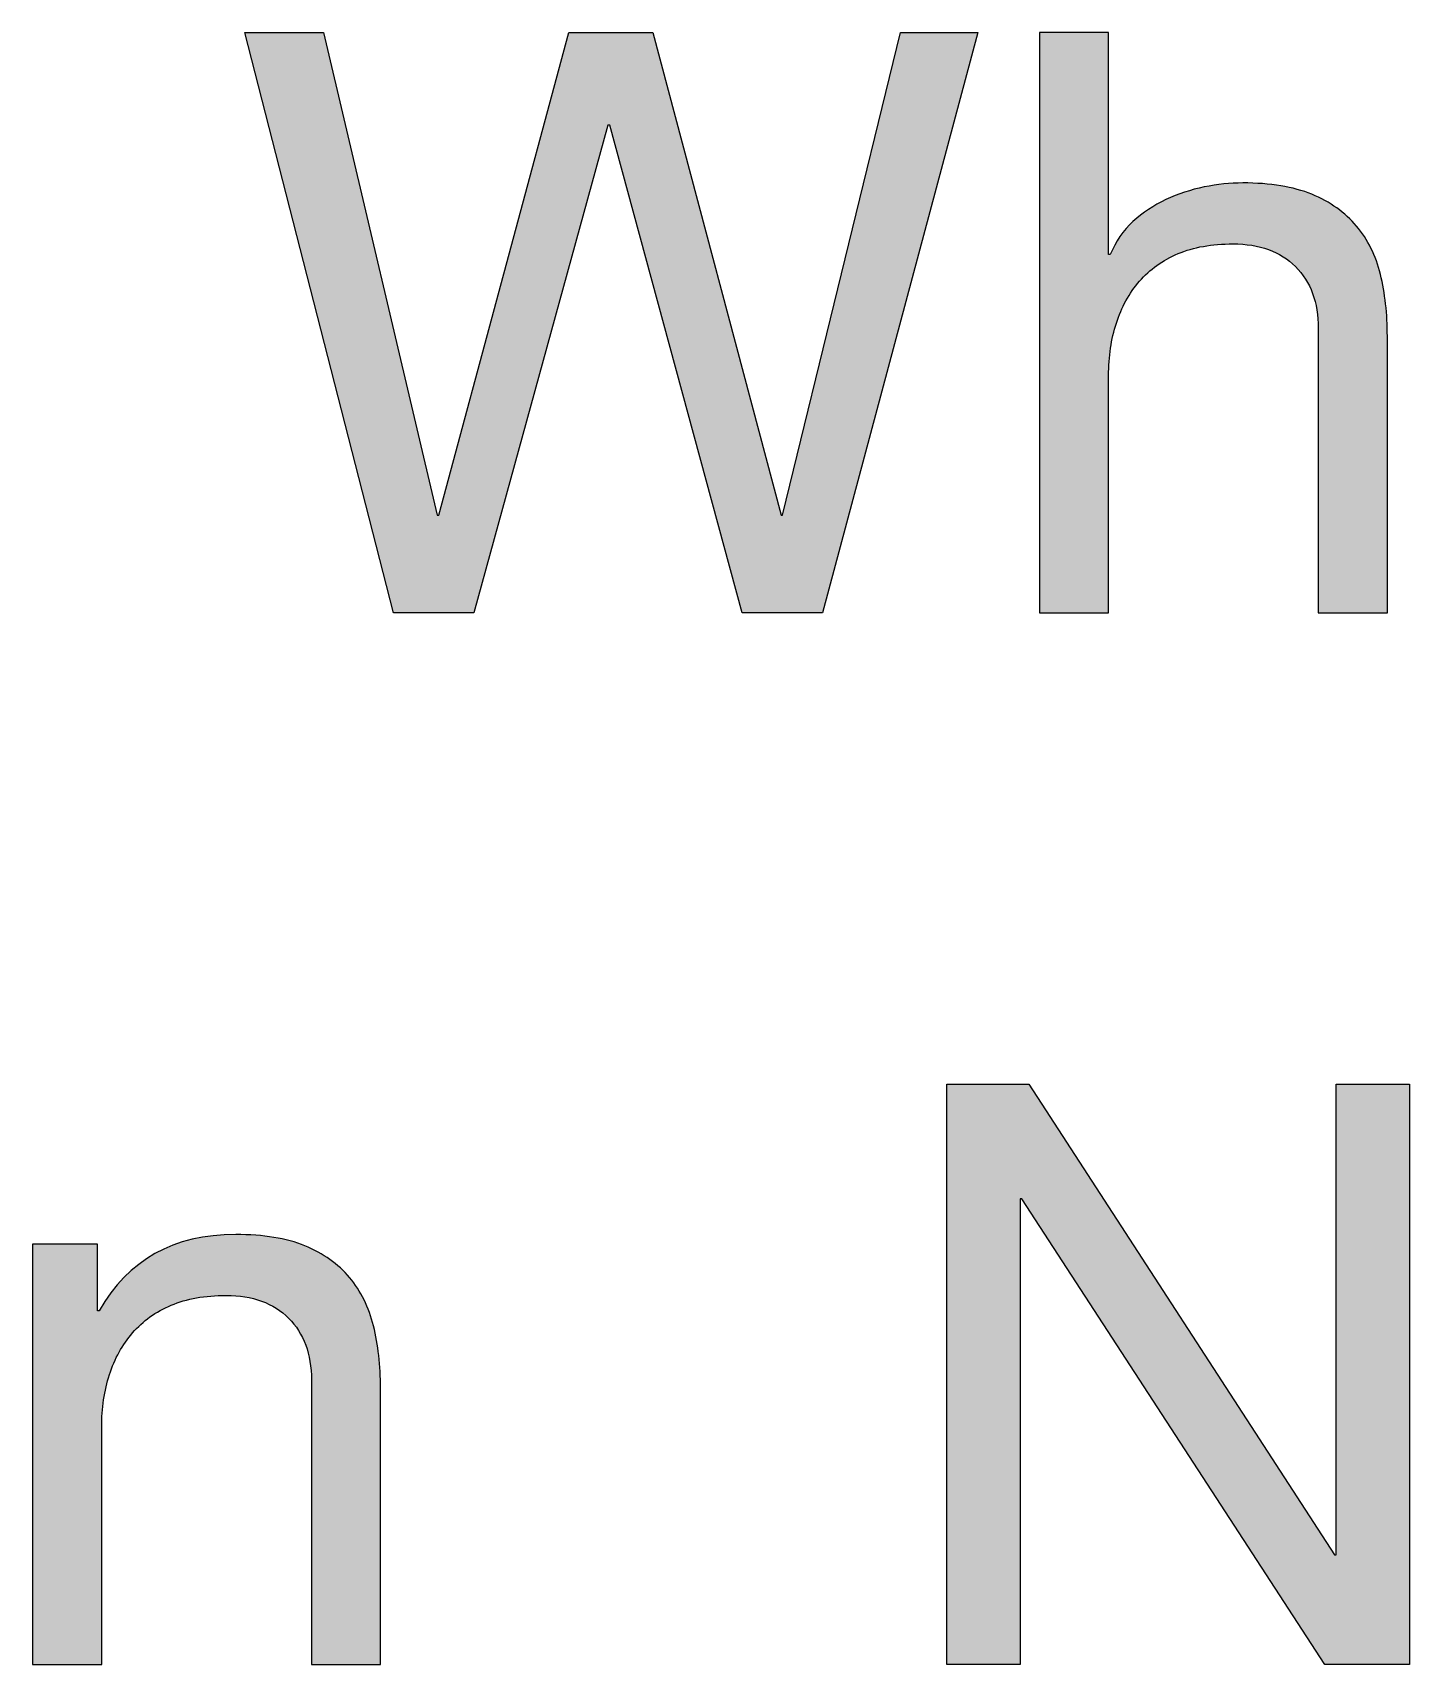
# Paper-space layout 'A2mask' of a CAD drawing. Extents: x 0 to 564, y 0 to 393.
# Drawn here: x 459.53 to 464.41, y 41.45 to 47.24 of the extents above; entities that cross this region are included whole.
import ezdxf
from ezdxf.enums import TextEntityAlignment as Align

# ---------------------------------------------------------------- set-up
doc = ezdxf.new("R2010")
doc.units = 0
doc.layers.get('0').update_dxf_attribs({"linetype": 'CONTINUOUS'})
doc.layers.get('Defpoints').update_dxf_attribs({"linetype": 'CONTINUOUS'})
doc.layers.add('JPP_Mask', color=7, linetype='CONTINUOUS')
doc.styles.add('JPP', font='arial.ttf')

# ---------------------------------------------------------------- blocks, each defined once
blk = doc.blocks.new('A2mask')
at = {"true_color": 0x004a91}
for points in [[(462.8831, 47.238), (462.6094, 47.238), (462.1909, 45.5249), (462.1853, 45.5249), (461.7297, 47.238), (461.4325, 47.238), (460.9712, 45.5249), (460.9653, 45.5249), (460.5617, 47.238), (460.2817, 47.238), (460.8095, 45.1788), (461.0952, 45.1788), (461.571, 46.9093), (461.577, 46.9093), (462.0468, 45.1788), (462.3324, 45.1788)], [(464.415, 43.5056), (464.1552, 43.5056), (464.1552, 41.8358), (464.1496, 41.8358), (463.065, 43.5056), (462.7738, 43.5056), (462.7738, 41.4465), (463.0336, 41.4465), (463.0336, 43.0989), (463.0392, 43.0989), (464.1151, 41.4465), (464.415, 41.4465)]]:
    blk.add_hatch(color=154, dxfattribs=at).paths.add_polyline_path(points)
h = blk.add_hatch(color=154, dxfattribs=at)
edge = h.paths.add_edge_path()
edge.add_spline(control_points=[(463.4574, 46.3554), (463.4938, 46.3978), (463.5395, 46.4305), (463.5942, 46.4535)], knot_values=[16, 16, 16, 16, 17, 17, 17, 17], degree=3, periodic=0)
edge.add_spline(control_points=[(463.5942, 46.4535), (463.6489, 46.4767), (463.7138, 46.4881), (463.7891, 46.4881)], knot_values=[15, 15, 15, 15, 16, 16, 16, 16], degree=3, periodic=0)
edge.add_spline(control_points=[(463.7891, 46.4881), (463.8832, 46.4881), (463.957, 46.4613), (464.0111, 46.4075)], knot_values=[14, 14, 14, 14, 15, 15, 15, 15], degree=3, periodic=0)
edge.add_spline(control_points=[(464.0111, 46.4075), (464.0647, 46.3536), (464.0919, 46.2805), (464.0919, 46.1883)], knot_values=[13, 13, 13, 13, 14, 14, 14, 14], degree=3, periodic=0)
edge.add_spline(control_points=[(464.0919, 46.1883), (464.0919, 46.1883), (464.0919, 45.1788), (464.0919, 45.1788), (464.0919, 45.1788), (464.1531, 45.1788), (464.2143, 45.1788)], knot_values=[11.5, 11.5, 11.5, 11.5, 12.5, 12.5, 12.5, 13, 13, 13, 13], degree=3, periodic=0)
edge.add_spline(control_points=[(464.2143, 45.1788), (464.2756, 45.1788), (464.3368, 45.1788), (464.3368, 45.1788), (464.3368, 45.1788), (464.3368, 45.424), (464.3368, 45.6691)], knot_values=[10.5, 10.5, 10.5, 10.5, 11, 11, 11, 11.5, 11.5, 11.5, 11.5], degree=3, periodic=0)
edge.add_spline(control_points=[(464.3368, 45.6691), (464.3368, 45.9143), (464.3368, 46.1594), (464.3368, 46.1594), (464.3368, 46.2401), (464.3288, 46.3137), (464.3123, 46.38)], knot_values=[9, 9, 9, 9, 9.5, 9.5, 9.5, 10.5, 10.5, 10.5, 10.5], degree=3, periodic=0)
edge.add_spline(control_points=[(464.3123, 46.38), (464.296, 46.4464), (464.2675, 46.5035), (464.2274, 46.5516)], knot_values=[8, 8, 8, 8, 9, 9, 9, 9], degree=3, periodic=0)
edge.add_spline(control_points=[(464.2274, 46.5516), (464.187, 46.5996), (464.134, 46.6371), (464.0687, 46.6641), (464.0034, 46.6911), (463.9216, 46.7045), (463.8235, 46.7045)], knot_values=[6, 6, 6, 6, 7, 7, 7, 8, 8, 8, 8], degree=3, periodic=0)
edge.add_spline(control_points=[(463.8235, 46.7045), (463.7794, 46.7045), (463.7337, 46.6997), (463.6867, 46.6901)], knot_values=[5, 5, 5, 5, 6, 6, 6, 6], degree=3, periodic=0)
edge.add_spline(control_points=[(463.6867, 46.6901), (463.6393, 46.6805), (463.5942, 46.6656), (463.5511, 46.6454)], knot_values=[4, 4, 4, 4, 5, 5, 5, 5], degree=3, periodic=0)
edge.add_spline(control_points=[(463.5511, 46.6454), (463.5077, 46.6252), (463.4686, 46.5991), (463.4342, 46.5675)], knot_values=[3, 3, 3, 3, 4, 4, 4, 4], degree=3, periodic=0)
edge.add_spline(control_points=[(463.4342, 46.5675), (463.3997, 46.5357), (463.3725, 46.4968), (463.3533, 46.4507)], knot_values=[2, 2, 2, 2, 3, 3, 3, 3], degree=3, periodic=0)
edge.add_spline(control_points=[(463.3477, 46.4507), (463.3477, 46.4507), (463.3477, 46.6475), (463.3477, 46.8443)], knot_values=[0.5, 0.5, 0.5, 0.5, 1, 1, 1, 1], degree=3, periodic=0)
edge.add_spline(control_points=[(463.3477, 46.8443), (463.3477, 47.0412), (463.3477, 47.238), (463.3477, 47.238), (463.3477, 47.238), (463.3324, 47.238), (463.3094, 47.238)], knot_values=[22.749965, 22.749965, 22.749965, 22.749965, 23.249965, 23.249965, 23.249965, 23.5, 23.5, 23.5, 23.5], degree=3, periodic=0)
edge.add_spline(control_points=[(463.3094, 47.238), (463.2864, 47.238), (463.2557, 47.238), (463.2251, 47.238)], knot_values=[22.49997, 22.49997, 22.49997, 22.49997, 22.749965, 22.749965, 22.749965, 22.749965], degree=3, periodic=0)
edge.add_spline(control_points=[(463.2251, 47.238), (463.2098, 47.238), (463.1944, 47.238), (463.1801, 47.238)], knot_values=[22.374972, 22.374972, 22.374972, 22.374972, 22.49997, 22.49997, 22.49997, 22.49997], degree=3, periodic=0)
edge.add_spline(control_points=[(463.1801, 47.238), (463.1657, 47.238), (463.1523, 47.238), (463.1408, 47.238)], knot_values=[22.249975, 22.249975, 22.249975, 22.249975, 22.374972, 22.374972, 22.374972, 22.374972], degree=3, periodic=0)
edge.add_spline(control_points=[(463.1408, 47.238), (463.1351, 47.238), (463.1298, 47.238), (463.1251, 47.238)], knot_values=[22.187476, 22.187476, 22.187476, 22.187476, 22.249975, 22.249975, 22.249975, 22.249975], degree=3, periodic=0)
edge.add_spline(control_points=[(463.1251, 47.238), (463.1204, 47.238), (463.1164, 47.238), (463.113, 47.238)], knot_values=[22.124977, 22.124977, 22.124977, 22.124977, 22.187476, 22.187476, 22.187476, 22.187476], degree=3, periodic=0)
edge.add_spline(control_points=[(463.1025, 47.238), (463.1025, 47.238), (463.1025, 47.238), (463.1025, 47.238), (463.1025, 47.238), (463.1025, 47.238), (463.1025, 47.238)], knot_values=[21.99998, 21.99998, 21.99998, 21.99998, 22.001425, 22.001425, 22.001425, 22.001445, 22.001445, 22.001445, 22.001445], degree=3, periodic=0)
edge.add_spline(control_points=[(463.1025, 47.238), (463.1025, 47.2379), (463.1025, 46.7232), (463.1025, 46.2084)], knot_values=[21.49999, 21.49999, 21.49999, 21.49999, 21.99998, 21.99998, 21.99998, 21.99998], degree=3, periodic=0)
edge.add_spline(control_points=[(463.1025, 46.2084), (463.1025, 45.6936), (463.1025, 45.1788), (463.1025, 45.1788), (463.1025, 45.1788), (463.1025, 45.1788), (463.1025, 45.1788)], knot_values=[20.999023, 20.999023, 20.999023, 20.999023, 21.499013, 21.499013, 21.499013, 21.49999, 21.49999, 21.49999, 21.49999], degree=3, periodic=0)
edge.add_spline(control_points=[(463.113, 45.1788), (463.1164, 45.1788), (463.1204, 45.1788), (463.1251, 45.1788)], knot_values=[20.812504, 20.812504, 20.812504, 20.812504, 20.875002, 20.875002, 20.875002, 20.875002], degree=3, periodic=0)
edge.add_spline(control_points=[(463.1251, 45.1788), (463.1298, 45.1788), (463.1351, 45.1788), (463.1408, 45.1788)], knot_values=[20.750005, 20.750005, 20.750005, 20.750005, 20.812504, 20.812504, 20.812504, 20.812504], degree=3, periodic=0)
edge.add_spline(control_points=[(463.1408, 45.1788), (463.1523, 45.1788), (463.1657, 45.1788), (463.1801, 45.1788)], knot_values=[20.625007, 20.625007, 20.625007, 20.625007, 20.750005, 20.750005, 20.750005, 20.750005], degree=3, periodic=0)
edge.add_spline(control_points=[(463.1801, 45.1788), (463.1944, 45.1788), (463.2098, 45.1788), (463.2251, 45.1788)], knot_values=[20.50001, 20.50001, 20.50001, 20.50001, 20.625008, 20.625008, 20.625008, 20.625008], degree=3, periodic=0)
edge.add_spline(control_points=[(463.2251, 45.1788), (463.2557, 45.1788), (463.2864, 45.1788), (463.3094, 45.1788)], knot_values=[20.250015, 20.250015, 20.250015, 20.250015, 20.50001, 20.50001, 20.50001, 20.50001], degree=3, periodic=0)
edge.add_spline(control_points=[(463.3094, 45.1788), (463.3324, 45.1788), (463.3477, 45.1788), (463.3477, 45.1788), (463.3477, 45.1788), (463.3477, 45.1788), (463.3477, 45.1788)], knot_values=[19.999532, 19.999532, 19.999532, 19.999532, 20.249547, 20.249547, 20.249547, 20.250015, 20.250015, 20.250015, 20.250015], degree=3, periodic=0)
edge.add_spline(control_points=[(463.3477, 45.1883), (463.3477, 45.1913), (463.3477, 45.1951), (463.3477, 45.1996)], knot_values=[19.906272, 19.906272, 19.906272, 19.906272, 19.937521, 19.937521, 19.937521, 19.937521], degree=3, periodic=0)
edge.add_spline(control_points=[(463.3477, 45.1996), (463.3477, 45.2041), (463.3477, 45.2092), (463.3477, 45.215)], knot_values=[19.875022, 19.875022, 19.875022, 19.875022, 19.906272, 19.906272, 19.906272, 19.906272], degree=3, periodic=0)
edge.add_spline(control_points=[(463.3477, 45.215), (463.3477, 45.2265), (463.3477, 45.2405), (463.3477, 45.2565)], knot_values=[19.812524, 19.812524, 19.812524, 19.812524, 19.875022, 19.875022, 19.875022, 19.875022], degree=3, periodic=0)
edge.add_spline(control_points=[(463.3477, 45.2565), (463.3477, 45.2725), (463.3477, 45.2906), (463.3477, 45.3104)], knot_values=[19.750025, 19.750025, 19.750025, 19.750025, 19.812524, 19.812524, 19.812524, 19.812524], degree=3, periodic=0)
edge.add_spline(control_points=[(463.3477, 45.3104), (463.3477, 45.3498), (463.3477, 45.3959), (463.3477, 45.4452)], knot_values=[19.625028, 19.625028, 19.625028, 19.625028, 19.750025, 19.750025, 19.750025, 19.750025], degree=3, periodic=0)
edge.add_spline(control_points=[(463.3477, 45.4452), (463.3477, 45.4946), (463.3477, 45.5472), (463.3477, 45.5998)], knot_values=[19.50003, 19.50003, 19.50003, 19.50003, 19.625028, 19.625028, 19.625028, 19.625028], degree=3, periodic=0)
edge.add_spline(control_points=[(463.3477, 45.5998), (463.3477, 45.7051), (463.3477, 45.8104), (463.3477, 45.8893)], knot_values=[19.250035, 19.250035, 19.250035, 19.250035, 19.50003, 19.50003, 19.50003, 19.50003], degree=3, periodic=0)
edge.add_spline(control_points=[(463.3477, 45.8893), (463.3477, 45.9683), (463.3477, 46.0209), (463.3477, 46.0209), (463.3477, 46.0882), (463.3566, 46.1503), (463.3752, 46.207)], knot_values=[18, 18, 18, 18, 18.250035, 18.250035, 18.250035, 19.250035, 19.250035, 19.250035, 19.250035], degree=3, periodic=0)
edge.add_spline(control_points=[(463.3752, 46.207), (463.3934, 46.2636), (463.4206, 46.3132), (463.4574, 46.3554)], knot_values=[17, 17, 17, 17, 18, 18, 18, 18], degree=3, periodic=0)
h = blk.add_hatch(color=154, dxfattribs=at)
edge = h.paths.add_edge_path()
edge.add_spline(control_points=[(460.739, 42.6476), (460.7227, 42.7139), (460.6942, 42.7712), (460.6541, 42.8193)], knot_values=[5, 5, 5, 5, 6, 6, 6, 6], degree=3, periodic=0)
edge.add_spline(control_points=[(460.6541, 42.8193), (460.6137, 42.8673), (460.5607, 42.9047), (460.4954, 42.9319)], knot_values=[4, 4, 4, 4, 5, 5, 5, 5], degree=3, periodic=0)
edge.add_spline(control_points=[(460.4954, 42.9319), (460.4301, 42.9588), (460.3483, 42.972), (460.2502, 42.972)], knot_values=[3, 3, 3, 3, 4, 4, 4, 4], degree=3, periodic=0)
edge.add_spline(control_points=[(460.2502, 42.972), (460.0292, 42.972), (459.8675, 42.8819), (459.7658, 42.701)], knot_values=[2, 2, 2, 2, 3, 3, 3, 3], degree=3, periodic=0)
edge.add_spline(control_points=[(459.7598, 42.701), (459.7598, 42.701), (459.7598, 42.7601), (459.7598, 42.8193)], knot_values=[0.5, 0.5, 0.5, 0.5, 1, 1, 1, 1], degree=3, periodic=0)
edge.add_spline(control_points=[(459.7598, 42.8193), (459.7598, 42.8784), (459.7598, 42.9375), (459.7598, 42.9375), (459.7598, 42.9375), (459.7454, 42.9375), (459.7238, 42.9375)], knot_values=[19.749965, 19.749965, 19.749965, 19.749965, 20.249965, 20.249965, 20.249965, 20.5, 20.5, 20.5, 20.5], degree=3, periodic=0)
edge.add_spline(control_points=[(459.7238, 42.9375), (459.7022, 42.9375), (459.6733, 42.9375), (459.6445, 42.9375)], knot_values=[19.49997, 19.49997, 19.49997, 19.49997, 19.749965, 19.749965, 19.749965, 19.749965], degree=3, periodic=0)
edge.add_spline(control_points=[(459.6445, 42.9375), (459.6301, 42.9375), (459.6157, 42.9375), (459.6022, 42.9375)], knot_values=[19.374972, 19.374972, 19.374972, 19.374972, 19.49997, 19.49997, 19.49997, 19.49997], degree=3, periodic=0)
edge.add_spline(control_points=[(459.6022, 42.9375), (459.5887, 42.9375), (459.576, 42.9375), (459.5652, 42.9375)], knot_values=[19.249975, 19.249975, 19.249975, 19.249975, 19.374972, 19.374972, 19.374972, 19.374972], degree=3, periodic=0)
edge.add_spline(control_points=[(459.5652, 42.9375), (459.5598, 42.9375), (459.5549, 42.9375), (459.5505, 42.9375)], knot_values=[19.187476, 19.187476, 19.187476, 19.187476, 19.249975, 19.249975, 19.249975, 19.249975], degree=3, periodic=0)
edge.add_spline(control_points=[(459.5505, 42.9375), (459.5461, 42.9375), (459.5423, 42.9375), (459.5391, 42.9375)], knot_values=[19.124977, 19.124977, 19.124977, 19.124977, 19.187476, 19.187476, 19.187476, 19.187476], degree=3, periodic=0)
edge.add_spline(control_points=[(459.5292, 42.9375), (459.5292, 42.9375), (459.5292, 42.9375), (459.5292, 42.9375), (459.5292, 42.9375), (459.5292, 42.9375), (459.5292, 42.9375)], knot_values=[18.99998, 18.99998, 18.99998, 18.99998, 19.001425, 19.001425, 19.001425, 19.001445, 19.001445, 19.001445, 19.001445], degree=3, periodic=0)
edge.add_spline(control_points=[(459.5292, 42.9375), (459.5292, 42.9375), (459.5292, 42.5647), (459.5292, 42.192)], knot_values=[18.49999, 18.49999, 18.49999, 18.49999, 18.99998, 18.99998, 18.99998, 18.99998], degree=3, periodic=0)
edge.add_spline(control_points=[(459.5292, 42.192), (459.5292, 41.8192), (459.5292, 41.4465), (459.5292, 41.4465), (459.5292, 41.4465), (459.5292, 41.4465), (459.5292, 41.4465)], knot_values=[17.999023, 17.999023, 17.999023, 17.999023, 18.499013, 18.499013, 18.499013, 18.49999, 18.49999, 18.49999, 18.49999], degree=3, periodic=0)
edge.add_spline(control_points=[(459.5353, 41.4465), (459.5366, 41.4465), (459.5381, 41.4465), (459.5397, 41.4465)], knot_values=[17.875002, 17.875002, 17.875002, 17.875002, 17.906252, 17.906252, 17.906252, 17.906252], degree=3, periodic=0)
edge.add_spline(control_points=[(459.5397, 41.4465), (459.5431, 41.4465), (459.5472, 41.4465), (459.5518, 41.4465)], knot_values=[17.812504, 17.812504, 17.812504, 17.812504, 17.875002, 17.875002, 17.875002, 17.875002], degree=3, periodic=0)
edge.add_spline(control_points=[(459.5518, 41.4465), (459.5565, 41.4465), (459.5618, 41.4465), (459.5675, 41.4465)], knot_values=[17.750005, 17.750005, 17.750005, 17.750005, 17.812504, 17.812504, 17.812504, 17.812504], degree=3, periodic=0)
edge.add_spline(control_points=[(459.5675, 41.4465), (459.579, 41.4465), (459.5924, 41.4465), (459.6068, 41.4465)], knot_values=[17.625007, 17.625007, 17.625007, 17.625007, 17.750005, 17.750005, 17.750005, 17.750005], degree=3, periodic=0)
edge.add_spline(control_points=[(459.6068, 41.4465), (459.6211, 41.4465), (459.6365, 41.4465), (459.6518, 41.4465)], knot_values=[17.50001, 17.50001, 17.50001, 17.50001, 17.625008, 17.625008, 17.625008, 17.625008], degree=3, periodic=0)
edge.add_spline(control_points=[(459.6518, 41.4465), (459.6824, 41.4465), (459.7131, 41.4465), (459.7361, 41.4465)], knot_values=[17.250015, 17.250015, 17.250015, 17.250015, 17.50001, 17.50001, 17.50001, 17.50001], degree=3, periodic=0)
edge.add_spline(control_points=[(459.7361, 41.4465), (459.7591, 41.4465), (459.7744, 41.4465), (459.7744, 41.4465), (459.7744, 41.4465), (459.7744, 41.4465), (459.7744, 41.4465)], knot_values=[16.999532, 16.999532, 16.999532, 16.999532, 17.249547, 17.249547, 17.249547, 17.250015, 17.250015, 17.250015, 17.250015], degree=3, periodic=0)
edge.add_spline(control_points=[(459.7744, 41.4518), (459.7744, 41.453), (459.7744, 41.4544), (459.7744, 41.4559)], knot_values=[16.937521, 16.937521, 16.937521, 16.937521, 16.953146, 16.953146, 16.953146, 16.953146], degree=3, periodic=0)
edge.add_spline(control_points=[(459.7744, 41.4559), (459.7744, 41.459), (459.7744, 41.4628), (459.7744, 41.4673)], knot_values=[16.906272, 16.906272, 16.906272, 16.906272, 16.937521, 16.937521, 16.937521, 16.937521], degree=3, periodic=0)
edge.add_spline(control_points=[(459.7744, 41.4673), (459.7744, 41.4718), (459.7744, 41.4769), (459.7744, 41.4826)], knot_values=[16.875022, 16.875022, 16.875022, 16.875022, 16.906272, 16.906272, 16.906272, 16.906272], degree=3, periodic=0)
edge.add_spline(control_points=[(459.7744, 41.4826), (459.7744, 41.4942), (459.7744, 41.5081), (459.7744, 41.5242)], knot_values=[16.812524, 16.812524, 16.812524, 16.812524, 16.875022, 16.875022, 16.875022, 16.875022], degree=3, periodic=0)
edge.add_spline(control_points=[(459.7744, 41.5242), (459.7744, 41.5402), (459.7744, 41.5583), (459.7744, 41.5781)], knot_values=[16.750025, 16.750025, 16.750025, 16.750025, 16.812524, 16.812524, 16.812524, 16.812524], degree=3, periodic=0)
edge.add_spline(control_points=[(459.7744, 41.5781), (459.7744, 41.6175), (459.7744, 41.6636), (459.7744, 41.7129)], knot_values=[16.625028, 16.625028, 16.625028, 16.625028, 16.750025, 16.750025, 16.750025, 16.750025], degree=3, periodic=0)
edge.add_spline(control_points=[(459.7744, 41.7129), (459.7744, 41.7623), (459.7744, 41.8149), (459.7744, 41.8676)], knot_values=[16.50003, 16.50003, 16.50003, 16.50003, 16.625028, 16.625028, 16.625028, 16.625028], degree=3, periodic=0)
edge.add_spline(control_points=[(459.7744, 41.8676), (459.7744, 41.9729), (459.7744, 42.0782), (459.7744, 42.1571)], knot_values=[16.250035, 16.250035, 16.250035, 16.250035, 16.50003, 16.50003, 16.50003, 16.50003], degree=3, periodic=0)
edge.add_spline(control_points=[(459.7744, 42.1571), (459.7744, 42.2361), (459.7744, 42.2888), (459.7744, 42.2888), (459.7744, 42.356), (459.7833, 42.418), (459.8019, 42.4747)], knot_values=[15, 15, 15, 15, 15.250035, 15.250035, 15.250035, 16.250035, 16.250035, 16.250035, 16.250035], degree=3, periodic=0)
edge.add_spline(control_points=[(459.8019, 42.4747), (459.8201, 42.5313), (459.8473, 42.581), (459.8841, 42.6231)], knot_values=[14, 14, 14, 14, 15, 15, 15, 15], degree=3, periodic=0)
edge.add_spline(control_points=[(459.8841, 42.6231), (459.9205, 42.6655), (459.9663, 42.6983), (460.0209, 42.7212)], knot_values=[13, 13, 13, 13, 14, 14, 14, 14], degree=3, periodic=0)
edge.add_spline(control_points=[(460.0209, 42.7212), (460.0756, 42.7444), (460.1405, 42.756), (460.2158, 42.756)], knot_values=[12, 12, 12, 12, 13, 13, 13, 13], degree=3, periodic=0)
edge.add_spline(control_points=[(460.2158, 42.756), (460.3099, 42.756), (460.3838, 42.7288), (460.4378, 42.6751)], knot_values=[11, 11, 11, 11, 12, 12, 12, 12], degree=3, periodic=0)
edge.add_spline(control_points=[(460.4378, 42.6751), (460.4914, 42.6211), (460.5186, 42.5482), (460.5186, 42.4558)], knot_values=[10, 10, 10, 10, 11, 11, 11, 11], degree=3, periodic=0)
edge.add_spline(control_points=[(460.5186, 42.4558), (460.5186, 42.4558), (460.5186, 41.4465), (460.5186, 41.4465), (460.5186, 41.4465), (460.5798, 41.4465), (460.6411, 41.4465)], knot_values=[8.5, 8.5, 8.5, 8.5, 9.5, 9.5, 9.5, 10, 10, 10, 10], degree=3, periodic=0)
edge.add_spline(control_points=[(460.6411, 41.4465), (460.7023, 41.4465), (460.7635, 41.4465), (460.7635, 41.4465), (460.7635, 41.4465), (460.7635, 41.6916), (460.7635, 41.9367)], knot_values=[7.5, 7.5, 7.5, 7.5, 8, 8, 8, 8.5, 8.5, 8.5, 8.5], degree=3, periodic=0)
edge.add_spline(control_points=[(460.7635, 41.9367), (460.7635, 42.1818), (460.7635, 42.4269), (460.7635, 42.4269), (460.7635, 42.5078), (460.7555, 42.5813), (460.739, 42.6476)], knot_values=[6, 6, 6, 6, 6.5, 6.5, 6.5, 7.5, 7.5, 7.5, 7.5], degree=3, periodic=0)
at = {"layer": 'Defpoints', "color": 154, "true_color": 0x004a91}
for points in [[(462.0468, 45.1788), (461.577, 46.9093), (461.571, 46.9093), (461.0952, 45.1788), (460.8095, 45.1788), (460.2817, 47.238), (460.5617, 47.238), (460.9653, 45.5249), (460.9712, 45.5249), (461.4325, 47.238), (461.7297, 47.238), (462.1853, 45.5249), (462.1909, 45.5249), (462.6094, 47.238), (462.8831, 47.238), (462.3324, 45.1788), (462.0468, 45.1788)], [(463.065, 43.5056), (464.1496, 41.8358), (464.1552, 41.8358), (464.1552, 43.5056), (464.415, 43.5056), (464.415, 41.4465), (464.1151, 41.4465), (463.0392, 43.0989), (463.0336, 43.0989), (463.0336, 41.4465), (462.7738, 41.4465), (462.7738, 43.5056), (463.065, 43.5056)]]:
    blk.add_lwpolyline(points, dxfattribs=at)
for points, knots in [([(463.3477, 47.238), (463.3477, 47.238), (463.3477, 46.4507), (463.3477, 46.4507), (463.3477, 46.4507), (463.3533, 46.4507), (463.3533, 46.4507), (463.3725, 46.4968), (463.3997, 46.5357), (463.4342, 46.5675), (463.4686, 46.5991), (463.5077, 46.6252), (463.5511, 46.6454), (463.5942, 46.6656), (463.6393, 46.6805), (463.6867, 46.6901), (463.7337, 46.6997), (463.7794, 46.7045), (463.8235, 46.7045), (463.9216, 46.7045), (464.0034, 46.6911), (464.0687, 46.6641), (464.134, 46.6371), (464.187, 46.5996), (464.2274, 46.5516), (464.2675, 46.5035), (464.296, 46.4464), (464.3123, 46.38), (464.3288, 46.3137), (464.3368, 46.2401), (464.3368, 46.1594), (464.3368, 46.1594), (464.3368, 45.1788), (464.3368, 45.1788), (464.3368, 45.1788), (464.0919, 45.1788), (464.0919, 45.1788), (464.0919, 45.1788), (464.0919, 46.1883), (464.0919, 46.1883), (464.0919, 46.2805), (464.0647, 46.3536), (464.0111, 46.4075), (463.957, 46.4613), (463.8832, 46.4881), (463.7891, 46.4881), (463.7138, 46.4881), (463.6489, 46.4767), (463.5942, 46.4535), (463.5395, 46.4305), (463.4938, 46.3978), (463.4574, 46.3554), (463.4206, 46.3132), (463.3934, 46.2636), (463.3752, 46.207), (463.3566, 46.1503), (463.3477, 46.0882), (463.3477, 46.0209), (463.3477, 46.0209), (463.3477, 45.1788), (463.3477, 45.1788), (463.3477, 45.1788), (463.1025, 45.1788), (463.1025, 45.1788), (463.1025, 45.1788), (463.1025, 47.238), (463.1025, 47.238), (463.1025, 47.238), (463.3477, 47.238), (463.3477, 47.238)], [0, 0, 0, 0, 1, 1, 1, 2, 2, 2, 3, 3, 3, 4, 4, 4, 5, 5, 5, 6, 6, 6, 7, 7, 7, 8, 8, 8, 9, 9, 9, 10, 10, 10, 11, 11, 11, 12, 12, 12, 13, 13, 13, 14, 14, 14, 15, 15, 15, 16, 16, 16, 17, 17, 17, 18, 18, 18, 19, 19, 19, 20, 20, 20, 21, 21, 21, 22, 22, 22, 23, 23, 23, 23]), ([(459.7598, 42.9375), (459.7598, 42.9375), (459.7598, 42.701), (459.7598, 42.701), (459.7598, 42.701), (459.7658, 42.701), (459.7658, 42.701), (459.8675, 42.8819), (460.0292, 42.972), (460.2502, 42.972), (460.3483, 42.972), (460.4301, 42.9588), (460.4954, 42.9319), (460.5607, 42.9047), (460.6137, 42.8673), (460.6541, 42.8193), (460.6942, 42.7712), (460.7227, 42.7139), (460.739, 42.6476), (460.7555, 42.5813), (460.7635, 42.5078), (460.7635, 42.4269), (460.7635, 42.4269), (460.7635, 41.4465), (460.7635, 41.4465), (460.7635, 41.4465), (460.5186, 41.4465), (460.5186, 41.4465), (460.5186, 41.4465), (460.5186, 42.4558), (460.5186, 42.4558), (460.5186, 42.5482), (460.4914, 42.6211), (460.4378, 42.6751), (460.3838, 42.7288), (460.3099, 42.756), (460.2158, 42.756), (460.1405, 42.756), (460.0756, 42.7444), (460.0209, 42.7212), (459.9663, 42.6983), (459.9205, 42.6655), (459.8841, 42.6231), (459.8473, 42.581), (459.8201, 42.5313), (459.8019, 42.4747), (459.7833, 42.418), (459.7744, 42.356), (459.7744, 42.2888), (459.7744, 42.2888), (459.7744, 41.4465), (459.7744, 41.4465), (459.7744, 41.4465), (459.5292, 41.4465), (459.5292, 41.4465), (459.5292, 41.4465), (459.5292, 42.9375), (459.5292, 42.9375), (459.5292, 42.9375), (459.7598, 42.9375), (459.7598, 42.9375)], [0, 0, 0, 0, 1, 1, 1, 2, 2, 2, 3, 3, 3, 4, 4, 4, 5, 5, 5, 6, 6, 6, 7, 7, 7, 8, 8, 8, 9, 9, 9, 10, 10, 10, 11, 11, 11, 12, 12, 12, 13, 13, 13, 14, 14, 14, 15, 15, 15, 16, 16, 16, 17, 17, 17, 18, 18, 18, 19, 19, 19, 20, 20, 20, 20])]:
    blk.add_open_spline(points, degree=3, knots=knots, dxfattribs=at)
at = {"color": 7, "style": 'JPP'}
for tag, p in [('Client', (516.6, 80.5)), ('Project1', (516.6, 63)), ('Project2', (516.6, 57.75)), ('Project3', (516.6, 52.5)), ('Title1', (516.6, 40.25)), ('Title2', (516.6, 35)), ('Title3', (516.6, 29.75)), ('Status', (441, 5.25))]:
    blk.add_attdef(tag, text='', height=2.5, dxfattribs=at).set_placement(p, align=Align.MIDDLE_LEFT)
at = {"color": 2, "style": 'JPP'}
for tag, p in [('Scale', (460.25, 17.5)), ('Checked', (523.25, 17.5)), ('Drawn', (491.75, 17.5)), ('Date', (554.75, 17.5))]:
    blk.add_attdef(tag, text='', height=1.4, dxfattribs=at).set_placement(p, align=Align.MIDDLE_CENTER)
at = {"color": 6, "style": 'JPP'}
for tag, p in [('Ref', (504, 5.25)), ('DrgNo.', (533.4, 5.25))]:
    blk.add_attdef(tag, text='', height=2.8, dxfattribs=at).set_placement(p, align=Align.MIDDLE_LEFT)
blk.add_attdef('Rev', text='', height=2.8, dxfattribs=at).set_placement((557.3923, 5.25), align=Align.MIDDLE_CENTER)

psp = doc.layouts.new('A2mask')

# ---------------------------------------------------------------- block references
at = {"layer": 'JPP_Mask'}
psp.add_blockref('A2mask', (0, 0), dxfattribs=at)

doc.saveas('drawing.dxf')
